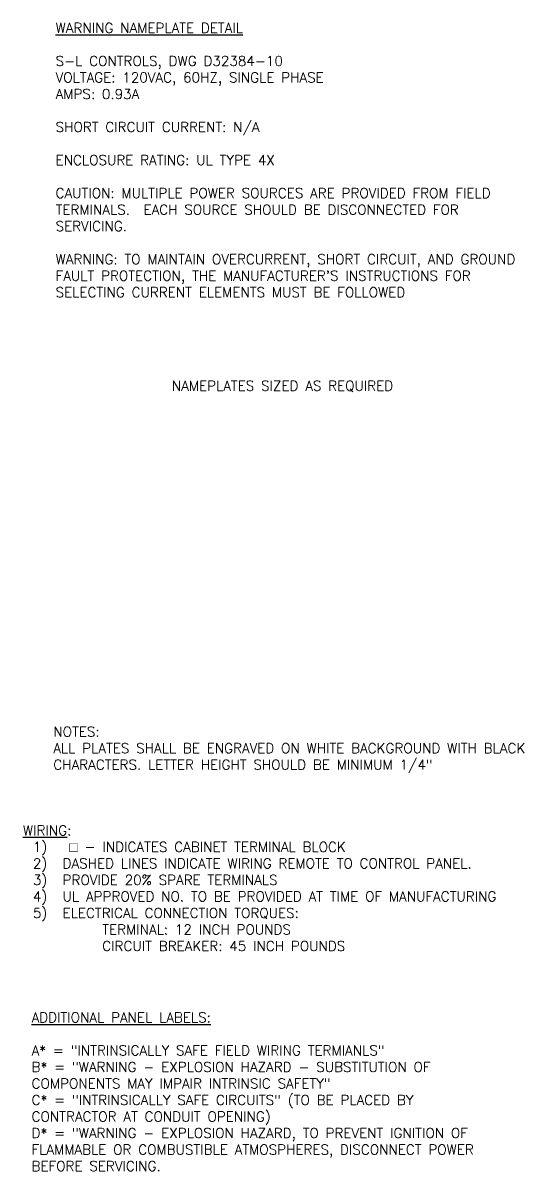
# Model space of a CAD drawing. Header units: inches. Extents: x -89 to 114, y 2 to 66.
# Drawn here: x -89.2 to -64, y 4.8 to 62.8 of the extents above; entities that cross this region are included whole.
import ezdxf

# ---------------------------------------------------------------- set-up
doc = ezdxf.new("R2010")
doc.units = ezdxf.units.IN
doc.header["$LTSCALE"] = 0.25
doc.header["$MEASUREMENT"] = 0
doc.layers.add('PSYMS', color=7, linetype='Continuous')
doc.styles.get("Standard").update_dxf_attribs({"font": 'romans.shx'})

msp = doc.modelspace()

# ---------------------------------------------------------------- texts
at = {"char_height": 0.5, "attachment_point": 1}
for s, insert, width in [("{\\LWARNING NAMEPLATE DETAIL\\P\\P\\pxt25;}S-L CONTROLS, DWG D32384-10\\P\\ptz;VOLTAGE: 120VAC, 60HZ, SINGLE PHASE\\PAMPS: 0.93A\\P\\PSHORT CIRCUIT CURRENT: N/A\\P\\PENCLOSURE RATING: UL TYPE 4X\\P\\PCAUTION: MULTIPLE POWER SOURCES ARE PROVIDED FROM FIELD TERMINALS.  EACH SOURCE SHOULD BE DISCONNECTED FOR SERVICING.\\P\\PWARNING: TO MAINTAIN OVERCURRENT, SHORT CIRCUIT, AND GROUND FAULT PROTECTION, THE MANUFACTURER'S INSTRUCTIONS FOR SELECTING CURRENT ELEMENTS MUST BE FOLLOWED", (-87.595, 62.752), 25.54569), ('\\A1;NOTES:\\PALL PLATES SHALL BE ENGRAVED ON WHITE BACKGROUND WITH BLACK CHARACTERS. LETTER HEIGHT SHOULD BE MINIMUM 1/4"', (-87.711, 27.246), 26.06783), ('\\A1;{\\LWIRING}:\\P\\pxi-3,l4,t4;{\\A0;1)^I \\fArial|b0|i0|c0|p34;□\\Fromans|c0; - INDICATES CABINET TERMINAL BLOCK\\P}2)^IDASHED LINES INDICATE WIRING REMOTE TO CONTROL PANEL.\\P3)^IPROVIDE 20% SPARE TERMINALS\\P4)^IUL APPROVED NO. TO BE PROVIDED AT TIME OF MANUFACTURING\\P5)^IELECTRICAL CONNECTION TORQUES:\\P\\pi0,l0,tz;^I^ITERMINAL: 12 INCH POUNDS\\P^I^ICIRCUIT BREAKER: 45 INCH POUNDS', (-89.242, 22.265), 31.97953)]:
    msp.add_mtext(s, dxfattribs=dict(at, insert=insert, width=width))
at = {"insert": (-88.807, 12.829), "char_height": 0.5, "attachment_point": 1}
msp.add_mtext_dynamic_manual_height_columns('{\\LADDITIONAL PANEL LABELS:\\P}\\PA* = "INTRINSICALLY SAFE FIELD WIRING TERMIANLS"\\PB* = "WARNING - EXPLOSION HAZARD - SUBSTITUTION OF COMPONENTS MAY IMPAIR INTRINSIC SAFETY"\\PC* = "INTRINSICALLY SAFE CIRCUITS" (TO BE PLACED BY CONTRACTOR AT CONDUIT OPENING)\\PD* = "WARNING - EXPLOSION HAZARD, TO PREVENT IGNITION OF FLAMMABLE OR COMBUSTIBLE ATMOSPHERES, DISCONNECT POWER BEFORE SERVICING.', width=25.3113, gutter_width=0.5, heights=[0], dxfattribs=at)
at = {"layer": 'PSYMS', "insert": (-81.732, 44.696), "char_height": 0.5, "attachment_point": 1}
msp.add_mtext_dynamic_manual_height_columns('NAMEPLATES SIZED AS REQUIRED', width=25.27593, gutter_width=5, heights=[0], dxfattribs=at)

doc.saveas('drawing.dxf')
